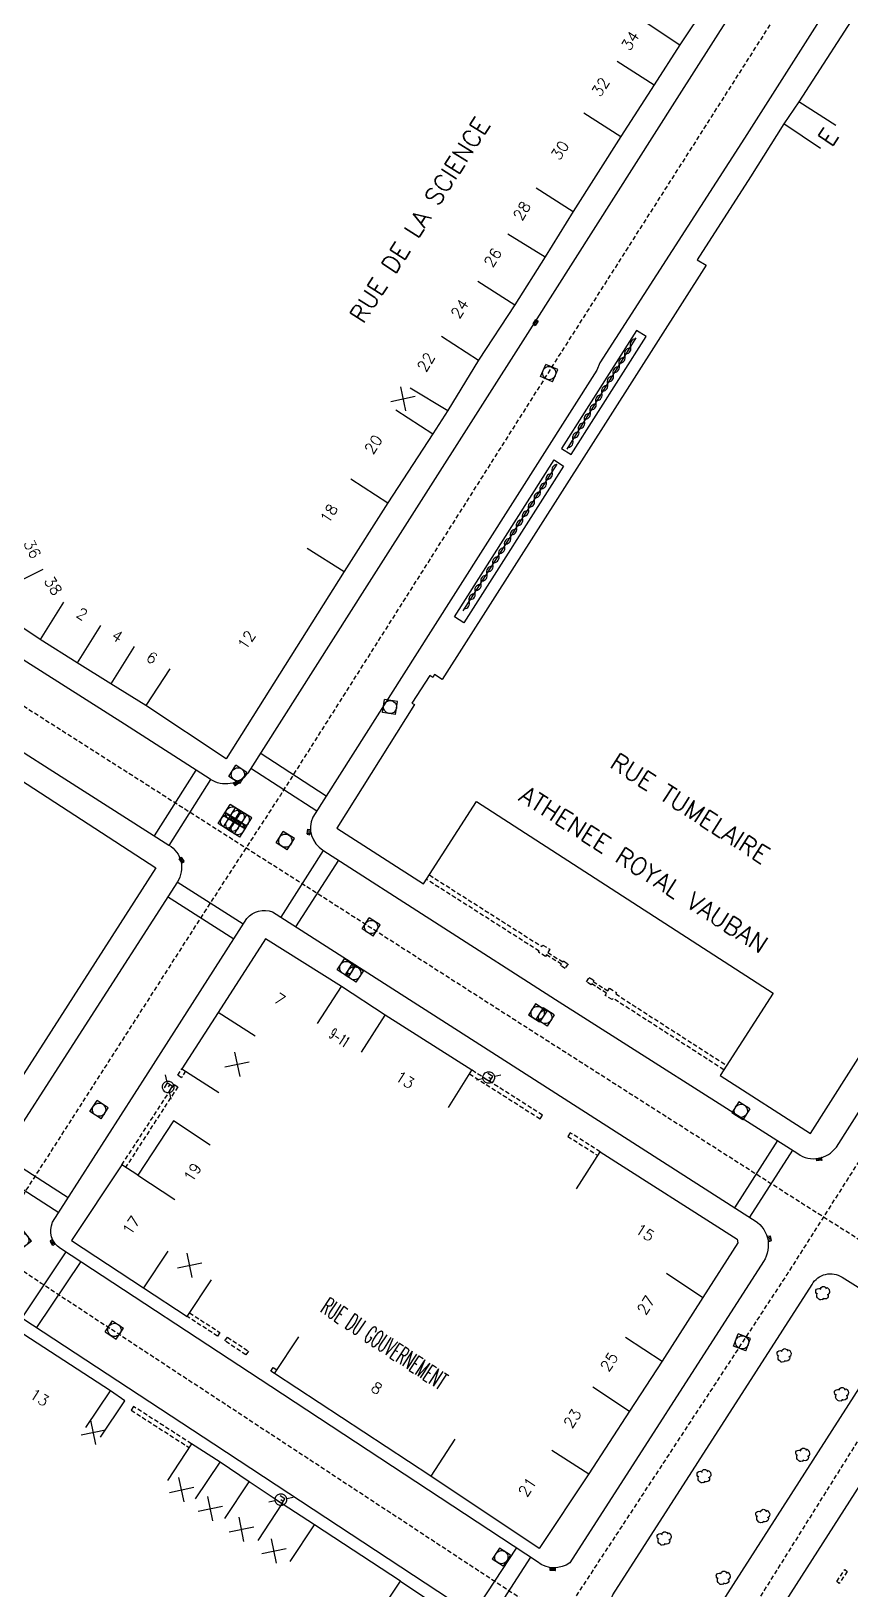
# Model space of a CAD drawing. Header units: millimetres. Extents: x 155000 to 156001, y 122000 to 123001.
# Drawn here: x 155497.6 to 155590.8, y 122200.9 to 122378.2 of the extents above; entities that cross this region are included whole.
import ezdxf
from ezdxf.enums import TextEntityAlignment as Align

# ---------------------------------------------------------------- set-up
doc = ezdxf.new("R2010")
doc.units = ezdxf.units.MM
doc.linetypes.add('DASHED', pattern=[0.75, 0.5, -0.25])
doc.layers.get('0').update_dxf_attribs({"linetype": 'CONTINUOUS'})
for name, color, linetype in [('W0001', 6, 'DASHED'), ('W0008', 7, 'CONTINUOUS'), ('W0100', 7, 'CONTINUOUS'), ('W0112', 1, 'DASHED'), ('W0300', 7, 'CONTINUOUS'), ('W0310', 3, 'CONTINUOUS'), ('W0334', 7, 'CONTINUOUS'), ('W0400', 7, 'CONTINUOUS'), ('W0420', 7, 'CONTINUOUS'), ('W0471', 7, 'CONTINUOUS'), ('W0984', 7, 'CONTINUOUS'), ('W0989', 7, 'CONTINUOUS'), ('W0991', 7, 'CONTINUOUS'), ('W1102', 7, 'CONTINUOUS')]:
    doc.layers.add(name, color=color, linetype=linetype)
doc.styles.get("Standard").update_dxf_attribs({"font": 'romans.shx', "width": 0.85})

# ---------------------------------------------------------------- blocks, each defined once
blk = doc.blocks.new('t991o')
at = {"color": 0, "linetype": 'Continuous'}
for p, q in [((-1, 1), (1, -1)), ((-1, -1), (1, 1))]:
    blk.add_line(p, q, dxfattribs=at)
blk = doc.blocks.new('T400')
for p, q in [((-0.15, 0.3), (0.15, 0.3)), ((-0.15, -0.25), (-0.15, 0.3)), ((-0.15, 0.15), (0.15, 0.15)), ((-0.15, 0), (0.15, 0)), ((0.15, 0.3), (0.15, -0.25)), ((-0.15, -0.15), (0.15, -0.15)), ((-0.15, -0.25), (-0.15, -0.3)), ((-0.15, -0.3), (0.15, -0.3)), ((0.15, -0.3), (0.15, -0.25))]:
    blk.add_line(p, q)
blk = doc.blocks.new('T420')
for p, q in [((0.75, 0.75), (-0.75, 0.75)), ((-0.75, 0.75), (-0.75, -0.75)), ((0.75, 0.75), (0.75, -0.75)), ((0.75, -0.75), (-0.75, -0.75))]:
    blk.add_line(p, q)
blk.add_ellipse((0, 0), major_axis=(-0.53, 0.53), ratio=1, start_param=3.926991, end_param=10.210176)
blk = doc.blocks.new('T471')
for p, q in [((-0.333334, 0.333334), (-0.333334, -0.333334)), ((-0.333334, 0.333334), (0.333334, 0.333334)), ((-0.333334, 0), (0, 0)), ((0.500001, 0.500001), (1.000002, 1.000002)), ((-0.500001, -0.500001), (-1.000002, -1.000002)), ((-0.333334, -0.333334), (0.333334, -0.333334))]:
    blk.add_line(p, q)
blk.add_ellipse((0, 0), major_axis=(0.471405, 0.471405), ratio=1, start_param=5.4977871438, end_param=11.780972451)
blk = doc.blocks.new('t310o')
at = {"color": 0, "linetype": 'Continuous'}
for centre, start, end in [((-0.5, 0.38), 216.8699, 323.1304), ((0.5, -0.37), 36.8699, 143.1303)]:
    blk.add_arc(centre, 0.625, start, end, dxfattribs=at)
blk = doc.blocks.new('T300')
for p, q in [((-0.8, 0.51), (-0.86, 0.34)), ((-0.86, 0.34), (-0.86, 0.17)), ((-0.86, 0.17), (-0.74, 0.06)), ((-0.69, 0.63), (-0.8, 0.51)), ((-0.8, -0.06), (-0.74, 0.06)), ((-0.74, 0.06), (-0.69, 0.11)), ((-0.57, 0.69), (-0.69, 0.63)), ((-0.46, 0.69), (-0.57, 0.69)), ((-0.29, 0.63), (-0.46, 0.69)), ((-0.29, 0.63), (-0.17, 0.74)), ((-0.23, 0.57), (-0.29, 0.63)), ((-0.17, 0.74), (-0.06, 0.8)), ((-0.06, 0.8), (0.06, 0.8)), ((0.06, 0.8), (0.23, 0.74)), ((0.23, 0.74), (0.34, 0.63)), ((0.34, 0.63), (0.4, 0.51)), ((0.46, 0.46), (0.34, 0.46)), ((0.4, 0.51), (0.4, 0.46)), ((0.57, 0.4), (0.46, 0.46)), ((0.57, 0.4), (0.69, 0.29)), ((0.69, 0.29), (0.74, 0.17)), ((0.74, 0.06), (0.69, -0.17)), ((0.74, 0.17), (0.74, 0.06)), ((-0.8, -0.17), (-0.8, -0.06)), ((-0.8, -0.23), (-0.8, -0.17)), ((-0.74, -0.34), (-0.8, -0.23)), ((-0.69, -0.4), (-0.74, -0.34)), ((-0.51, -0.46), (-0.69, -0.4)), ((-0.4, -0.46), (-0.51, -0.46)), ((-0.4, -0.46), (-0.34, -0.46)), ((-0.34, -0.46), (-0.34, -0.4)), ((-0.34, -0.51), (-0.34, -0.46)), ((-0.29, -0.63), (-0.34, -0.51)), ((-0.17, -0.74), (-0.29, -0.63)), ((-0.06, -0.8), (-0.17, -0.74)), ((0.06, -0.8), (-0.06, -0.8)), ((0.17, -0.74), (0.06, -0.8)), ((0.23, -0.69), (0.17, -0.74)), ((0.29, -0.46), (0.23, -0.46)), ((0.29, -0.63), (0.23, -0.69)), ((0.46, -0.4), (0.29, -0.46)), ((0.34, -0.51), (0.29, -0.63)), ((0.34, -0.51), (0.34, -0.46)), ((0.57, -0.34), (0.46, -0.4)), ((0.63, -0.29), (0.57, -0.34)), ((0.69, -0.17), (0.63, -0.29))]:
    blk.add_line(p, q)

msp = doc.modelspace()

# ---------------------------------------------------------------- linework, layer by layer
at = {"layer": 'W0001', "flags": 128}
for points in [[(155839.14, 122783.95), (155818.44, 122751.49), (155809.5, 122737.4), (155780.01, 122691.09), (155749.93, 122643.95), (155743.21, 122633.36), (155715.08, 122588.94), (155684.67, 122540.96), (155669.02, 122516.36), (155651.47, 122488.65), (155633.07, 122459.69), (155610.63, 122424.32), (155599.82, 122407.28), (155592.53, 122395.96), (155558.45, 122342.52), (155525.95, 122291.26), (155518.19, 122279.34), (155496.47, 122245.48), (155488.97, 122233.57), (155469.98, 122204.01)], [(155861.55, 122674.49), (155847.43, 122652.38), (155831.72, 122627.8), (155815.89, 122602.95), (155806.93, 122588.75), (155789.98, 122562.15), (155769.22, 122529.57), (155753.21, 122504.04), (155731.32, 122469.11), (155719.41, 122449.94), (155703.15, 122424.37), (155686.11, 122397.69), (155665.52, 122365.37), (155658.18, 122353.84), (155642.74, 122329.63), (155626.52, 122304.2), (155608.27, 122275.59), (155591.6, 122249.36), (155583.68, 122236.91), (155554.12, 122191.83), (155539.03, 122168.25), (155526.06, 122148.02), (155506.07, 122116.8)], [(155866.1, 122648.42), (155853.42, 122628.47), (155831.48, 122593.97), (155822.4, 122579.61), (155813.85, 122566.19), (155796.75, 122539.31), (155782.59, 122517.05), (155768.11, 122494.75), (155746.11, 122459.73), (155738.84, 122448.83), (155717.56, 122415.4), (155700.74, 122389.03), (155680.02, 122356.58), (155671.28, 122342.76), (155649.9, 122309.26), (155619.95, 122262.31), (155605.77, 122240.06), (155597.82, 122227.67), (155568.64, 122181.11), (155553.9, 122158.18), (155541.15, 122138.32), (155524.3, 122112.21)], [(155426.9, 122282.41), (155434.2, 122278.33), (155460.36, 122261.16), (155486.94, 122243.68), (155498.74, 122235.77), (155521.62, 122220.74), (155552.77, 122200.26), (155577.95, 122183.5), (155604.38, 122166.05), (155629.91, 122149.13), (155673.53, 122120.35), (155691.83, 122108.27), (155704.97, 122099.65), (155730.49, 122082.95), (155781.52, 122049.55), (155792.91, 122041.98), (155825.2, 122020.29), (155855.75, 122000)]]:
    msp.add_lwpolyline(points, dxfattribs=at)
msp.add_lwpolyline([(155956.23, 122009.76), (155929.12, 122026.1), (155893.12, 122049.03), (155847.21, 122078.26), (155807.07, 122103.75), (155753.78, 122137.55), (155718.4, 122160.17), (155659.18, 122197.79), (155629.28, 122216.91), (155606.88, 122231.1), (155582.23, 122246.77), (155553.65, 122265.02), (155527.92, 122281.5), (155515.63, 122289.32), (155494.32, 122302.91, 0.05863), (155483.09, 122304.89), (155463.2, 122306.04), (155447.41, 122307), (155443.13, 122308.41)], format="xyb", dxfattribs=at)
at = {"layer": 'W0008'}
for points in [[(155549.46, 122425.8), (155564.46, 122416.41), (155588.62, 122401.28, -0.338948), (155588.99, 122398.66), (155571.07, 122370.51), (155554.61, 122344.62), (155535.78, 122315.06), (155522.24, 122293.77, -0.395214), (155517.98, 122293.07), (155508.24, 122299.32), (155496.71, 122306.66, -0.135474), (155495.52, 122308.05), (155491.76, 122315.47), (155481.62, 122335.84), (155477.25, 122344.48)], [(155654.43, 122359.54), (155631.42, 122374.13), (155631.04, 122375.14), (155623.92, 122379.64), (155622.87, 122379.55), (155599.88, 122394.12, 0.411995), (155596.07, 122393.26), (155578.75, 122366), (155562.29, 122340.42), (155561.95, 122339.61), (155543.03, 122309.82), (155529.65, 122288.74, 0.384189), (155530.8, 122285.01), (155557.27, 122268.03), (155584.81, 122250.49, 0.413031), (155589.2, 122251.24), (155605.36, 122276.65)], [(155442.99, 122304.33), (155463.03, 122303.05), (155487.03, 122301.66, -0.12423), (155488.58, 122301.29), (155501.44, 122293.11), (155513.27, 122285.58, -0.425408), (155514.24, 122281.42), (155503.35, 122264.51), (155492.89, 122248.27, -0.303744), (155489.67, 122247.26), (155462.83, 122264.93), (155436.68, 122282.12)], [(155555.21, 122204.04), (155524.85, 122223.99), (155500.95, 122239.71, -0.386228), (155500.05, 122242.69), (155510.92, 122259.69), (155522.15, 122277.25, -0.322359), (155525.05, 122277.98), (155550.02, 122262.01), (155579.65, 122243.04, -0.445573), (155580.91, 122238.21), (155558.89, 122203.96, -0.339231), (155555.21, 122204.04)], [(155473.77, 122201.58), (155481.09, 122213.03), (155493.01, 122231.6, -0.386963), (155496.53, 122231.82), (155518.38, 122217.48), (155550.95, 122196.07, -0.274317), (155551.97, 122193.11), (155536.92, 122169.61), (155500.57, 122112.66)], [(155735.62, 122136.59, 0.424397), (155733.69, 122145.08), (155715.95, 122156.36), (155701.53, 122165.53), (155679.75, 122179.34), (155655.15, 122194.99), (155626.85, 122213.03), (155604.5, 122227.2, 0.440994), (155600.41, 122226.13), (155578.57, 122192.01, 0.224759), (155579.56, 122187.86), (155606.86, 122169.81), (155632.42, 122152.84), (155657.58, 122136.27), (155676.1, 122124.06), (155694.21, 122112.11), (155707.38, 122103.4, 0.414904), (155715.79, 122105.24), (155723.02, 122116.63), (155735.62, 122136.59)]]:
    msp.add_lwpolyline(points, format="xyb", dxfattribs=at)
msp.add_lwpolyline([(155563.77, 122200.31), (155586.44, 122235.62, -0.423619), (155589.86, 122236.44), (155594.54, 122233.51, -0.424182), (155595.24, 122229.22), (155572.81, 122194.2, -0.368593), (155569.18, 122193.64), (155564.51, 122196.81, -0.372629)], format="xyb", close=True, dxfattribs=at)
at = {"layer": 'W0100'}
for points in [[(155574.5, 122390.56), (155578.71, 122387.87), (155574.45, 122381.19), (155571.38, 122376.6), (155568.46, 122372.05), (155564.69, 122366.17), (155559.26, 122357.66), (155556.09, 122352.48), (155552.62, 122347.04), (155548.49, 122340.72), (155544.99, 122335), (155543.28, 122332.36), (155538.16, 122324.5), (155533.22, 122316.7), (155519.8, 122295.4), (155510.64, 122301.45), (155506.67, 122303.91), (155502.85, 122306.31), (155498.63, 122308.98), (155496.64, 122310.3)], [(155592.47, 122381.85), (155584.93, 122370.13), (155583.24, 122367.61), (155579.44, 122361.59), (155573.36, 122352.16), (155574.39, 122351.53), (155544.35, 122304.41), (155543.47, 122304.98), (155543.28, 122304.66), (155542.94, 122304.88), (155540.91, 122301.74), (155541.2, 122301.57), (155532.36, 122287.49), (155542.24, 122281.16), (155548.28, 122290.53), (155582.02, 122268.75), (155575.97, 122259.38), (155586.25, 122252.76), (155595.24, 122266.91)], [(155485.16, 122294.33), (155487.88, 122298.52), (155511.8, 122282.98), (155489.84, 122248.79), (155463.78, 122265.97), (155458.37, 122269.55), (155452.99, 122273.14), (155437.51, 122283.27)], [(155545.07, 122255.75), (155547.75, 122259.97), (155537.88, 122266.25), (155532.91, 122269.48), (155524.25, 122274.92), (155518.89, 122266.54), (155514.76, 122260.14), (155518.96, 122257.43)], [(155517.98, 122251.44), (155513.81, 122254.2), (155509.72, 122248.03), (155507.93, 122249.21), (155502.21, 122240.59), (155510.4, 122235.22), (155515.34, 122231.96), (155518.1, 122236.14)], [(155559.65, 122246.49), (155562.34, 122250.7), (155577.91, 122240.74), (155577.98, 122240.34), (155574.03, 122234.14), (155569.4, 122226.88), (155565.66, 122221.21), (155561.05, 122214.06), (155555.4, 122205.59), (155543.06, 122213.82), (155525.3, 122225.47), (155528.04, 122229.65)], [(155505.49, 122218.23), (155508.27, 122222.38), (155506.62, 122223.49), (155496, 122230.41), (155488.78, 122219.26), (155482.78, 122210), (155479.54, 122204.95), (155476.28, 122199.92)], [(155527.08, 122204.08), (155529.82, 122208.25), (155526.16, 122210.67), (155522.41, 122213.16), (155519.1, 122215.38), (155515.83, 122217.49), (155513.12, 122213.29)], [(155536.84, 122197.7), (155539.62, 122201.86), (155548.83, 122195.69), (155548.98, 122194.93), (155543.37, 122186.16), (155538.89, 122179.21), (155532.68, 122169.8), (155525.59, 122158.73), (155518.05, 122146.8), (155514.84, 122141.77), (155511.62, 122136.62), (155507.94, 122130.86), (155504.18, 122124.83)]]:
    msp.add_lwpolyline(points, dxfattribs=at)
at = {"layer": 'W0112'}
for points in [[(155542.9, 122282.18), (155555.7, 122274.04), (155555.8, 122274.21), (155556.61, 122273.73), (155556.39, 122273.36), (155558.09, 122272.28), (155558.17, 122272.4), (155558.68, 122272.06), (155558.34, 122271.55), (155557.83, 122271.89), (155557.93, 122272.03), (155556.24, 122273.1), (155556.13, 122272.92), (155555.32, 122273.4), (155555.39, 122273.52), (155542.57, 122281.68)], [(155576.39, 122260.03), (155563.8, 122268.14), (155563.71, 122268), (155562.9, 122268.48), (155563.05, 122268.73), (155561.38, 122269.81), (155561.31, 122269.69), (155560.79, 122270.01), (155561.1, 122270.53), (155561.63, 122270.21), (155561.54, 122270.07), (155563.21, 122268.99), (155563.38, 122269.29), (155564.19, 122268.81), (155564.1, 122268.65), (155576.71, 122260.53)], [(155515.18, 122259.87), (155514.69, 122259.12), (155514.27, 122259.4), (155514.76, 122260.14)], [(155547.48, 122259.55), (155555.51, 122254.44), (155555.78, 122254.87), (155547.75, 122259.97)], [(155507.93, 122249.21), (155513.86, 122258.36), (155514.28, 122258.09), (155508.35, 122248.94)], [(155562.34, 122250.7), (155558.91, 122252.87), (155558.65, 122252.45), (155562.07, 122250.28)], [(155515.62, 122232.38), (155519.08, 122230.15), (155518.81, 122229.73), (155515.34, 122231.96)], [(155525.3, 122225.47), (155524.86, 122225.75), (155525.13, 122226.17), (155525.57, 122225.89)], [(155515.83, 122217.49), (155509.25, 122221.73), (155508.98, 122221.31), (155515.56, 122217.07)]]:
    msp.add_lwpolyline(points, dxfattribs=at)
for points in [[(155522.03, 122227.61), (155519.65, 122229.18), (155519.92, 122229.6), (155522.31, 122228.03)], [(155590.44, 122202.97), (155589.53, 122201.61), (155589.24, 122201.81), (155590.15, 122203.17)]]:
    msp.add_lwpolyline(points, close=True, dxfattribs=at)
at = {"layer": 'W0310'}
for points in [[(155558.57, 122330.61), (155566.41, 122343.29)], [(155546.75, 122312.24), (155557.43, 122328.9)]]:
    msp.add_lwpolyline(points, dxfattribs=at)
at = {"layer": 'W0334'}
for points in [[(155557.93, 122330.7), (155559.02, 122330.02), (155567.56, 122343.42), (155566.48, 122344.13)], [(155546.82, 122310.88), (155545.76, 122311.54), (155557.09, 122329.4), (155558.18, 122328.7)]]:
    msp.add_lwpolyline(points, close=True, dxfattribs=at)
for points in [[(155531.18, 122291.16), (155523.67, 122296.02)], [(155511.64, 122286.62), (155516.39, 122294.09)], [(155530.09, 122289.44), (155522.59, 122294.31)], [(155513.31, 122285.55), (155518.05, 122293.03)], [(155530.84, 122284.98), (155525.99, 122277.38)], [(155532.55, 122283.88), (155527.68, 122276.3)], [(155521.72, 122276.58), (155514.2, 122281.37)], [(155520.65, 122274.9), (155513.12, 122279.69)], [(155582.49, 122251.97), (155577.63, 122244.34)], [(155501.83, 122245.46), (155494.23, 122250.34)], [(155584.2, 122250.89), (155579.31, 122243.26)], [(155500.75, 122243.77), (155493.14, 122248.66)], [(155501.55, 122239.32), (155496.55, 122231.81)], [(155503.24, 122238.21), (155498.23, 122230.7)], [(155539.62, 122201.86), (155529.82, 122208.25)], [(155552.78, 122205.63), (155547.84, 122198.11)], [(155554.4, 122204.57), (155549.53, 122197)]]:
    msp.add_lwpolyline(points, dxfattribs=at)
at = {"layer": 'W1102'}
for p, q in [((155567.23, 122379.38), (155571.38, 122376.6)), ((155564.25, 122374.76), (155568.46, 122372.05)), ((155560.48, 122368.87), (155564.69, 122366.17)), ((155589.14, 122367.42), (155584.93, 122370.13)), ((155587.38, 122364.81), (155583.24, 122367.61)), ((155555.04, 122360.35), (155559.26, 122357.66)), ((155551.82, 122355.09), (155556.09, 122352.48)), ((155548.41, 122349.73), (155552.62, 122347.04)), ((155544.3, 122343.45), (155548.49, 122340.72)), ((155540.72, 122337.61), (155544.99, 122335)), ((155539.09, 122335.08), (155543.28, 122332.36)), ((155533.97, 122327.24), (155538.16, 122324.5)), ((155528.99, 122319.37), (155533.22, 122316.7)), ((155498.93, 122316.93), (155494.45, 122314.71)), ((155501.3, 122313.2), (155498.63, 122308.98)), ((155505.51, 122310.54), (155502.85, 122306.31)), ((155509.31, 122308.16), (155506.67, 122303.91)), ((155513.39, 122305.62), (155510.64, 122301.45)), ((155530.18, 122265.28), (155532.91, 122269.48)), ((155523.1, 122263.85), (155518.89, 122266.54)), ((155535.19, 122262.03), (155537.88, 122266.25)), ((155513.14, 122239.4), (155510.4, 122235.22)), ((155569.86, 122236.89), (155574.03, 122234.14)), ((155565.23, 122229.63), (155569.4, 122226.88)), ((155503.84, 122219.33), (155506.62, 122223.49)), ((155561.48, 122223.97), (155565.66, 122221.21)), ((155545.8, 122218), (155543.06, 122213.82)), ((155556.85, 122216.77), (155561.05, 122214.06)), ((155516.31, 122211.23), (155519.1, 122215.38)), ((155519.64, 122208.99), (155522.41, 122213.16)), ((155523.41, 122206.49), (155526.16, 122210.67))]:
    msp.add_line(p, q, dxfattribs=at)
at = {"layer": 'W1102', "flags": 128}
msp.add_lwpolyline([(155509.72, 122248.03), (155513.94, 122245.27)], dxfattribs=at)

# ---------------------------------------------------------------- block references
at = {"layer": 'W0300', "rotation": 237.260757403868}
for p in [(155587.57, 122234.58), (155583.18, 122227.5), (155589.71, 122223.08), (155585.3, 122216.19), (155574.07, 122213.77), (155580.75, 122209.23), (155569.53, 122206.68), (155576.26, 122202.2)]:
    msp.add_blockref('T300', p, dxfattribs=at)
at = {"layer": 'W0310'}
for p, rotation in [((155565.14, 122341.25), 58.2834227773871), ((155565.8, 122342.31), 58.2834227773871), ((155564.49, 122340.18), 58.2834227773871), ((155563.17, 122338.06), 58.2834227773871), ((155563.83, 122339.12), 58.2834227773871), ((155561.86, 122335.93), 58.2834227773871), ((155562.52, 122336.99), 58.2834227773871), ((155561.2, 122334.87), 58.2834227773871), ((155559.89, 122332.74), 58.2834227773871), ((155560.54, 122333.8), 58.2834227773871), ((155559.23, 122331.68), 58.2834227773871), ((155556.2, 122326.97), 57.3287537517591), ((155556.87, 122328.02), 57.3287537517591), ((155555.52, 122325.92), 57.3287537517591), ((155554.17, 122323.82), 57.3287537517591), ((155554.85, 122324.87), 57.3287537517591), ((155552.82, 122321.71), 57.3287537517591), ((155553.5, 122322.76), 57.3287537517591), ((155552.15, 122320.66), 57.3287537517591), ((155550.8, 122318.55), 57.3287537517591), ((155551.47, 122319.61), 57.3287537517591), ((155549.45, 122316.45), 57.3287537517591), ((155550.12, 122317.5), 57.3287537517591), ((155548.78, 122315.4), 57.3287537517591), ((155547.43, 122313.29), 57.3287537517591), ((155548.1, 122314.35), 57.3287537517591)]:
    msp.add_blockref('t310o', p, dxfattribs=dict(at, rotation=rotation))
at = {"layer": 'W0400'}
for p, rotation in [((155554.99, 122345.02), 327.547543456488), ((155520.97, 122292.62), 304.7301924388), ((155529.19, 122287.08), 350.837408739914), ((155514.72, 122283.88), 36.11680395906603), ((155587.25, 122249.85), 99.35488247455562), ((155581.58, 122240.83), 12.04901284953028), ((155500.05, 122240.37), 212.3730080409223), ((155556.96, 122203.23), 88.98507307455785)]:
    msp.add_blockref('T400', p, dxfattribs=dict(at, rotation=rotation))
at = {"layer": 'W0420'}
for p, rotation in [((155556.53, 122339.27), 246.6694825924141), ((155538.43, 122301.28), 260.626685630642), ((155521.12, 122293.62), 237.782467460988), ((155519.91, 122288.26), 237.782467460988), ((155520.48, 122289.18), 237.782467460988), ((155520.5, 122287.89), 237.782467460988), ((155521.09, 122288.8), 237.782467460988), ((155521.67, 122288.45), 237.782467460988), ((155521.1, 122287.51), 237.782467460988), ((155526.51, 122286.08), 237.782467460988), ((155536.28, 122276.27), 237.405877286385), ((155533.46, 122271.61), 237.405877286385), ((155534.36, 122271.01), 237.405877286385), ((155555.22, 122266.48), 327.3236000217941), ((155556.08, 122266.03), 327.3236000217941), ((155505.33, 122255.48), 236.896381767778), ((155578.34, 122255.36), 327.205128548551), ((155496.59, 122240.66), 307.570869729965), ((155507.08, 122230.44), 146.186054220782), ((155578.48, 122229.02), 249.305146646462), ((155551.09, 122204.59), 326.684138630306)]:
    msp.add_blockref('T420', p, dxfattribs=dict(at, rotation=rotation))
at = {"layer": 'W0471'}
for p, rotation in [((155549.65, 122259.14), 147.553238670202), ((155513.19, 122258.07), 236.896381767778), ((155526.01, 122211.12), 146.664057117483)]:
    msp.add_blockref('T471', p, dxfattribs=dict(at, rotation=rotation))
at = {"layer": 'W0991'}
for p, rotation in [((155539.9, 122336.34), 327.0820547214596), ((155521.03, 122260.64), 327.1620083623641), ((155515.62, 122237.77), 56.59205590123627), ((155504.67, 122218.78), 56.19772621682673), ((155514.71, 122212.26), 57.18122044660731), ((155517.98, 122210.11), 56.09069701268125), ((155521.53, 122207.74), 56.39610640098666), ((155525.24, 122205.28), 56.66405710515333)]:
    msp.add_blockref('t991o', p, dxfattribs=dict(at, rotation=rotation))

# ---------------------------------------------------------------- texts
at = {"layer": 'W0984'}
for s, rotation, p in [('E', 56.0627, (155588.26, 122366.12)), ('ATHENEE ROYAL VAUBAN', 327.5417, (155567.29, 122282.81))]:
    msp.add_text(s, height=2, rotation=rotation, dxfattribs=at).set_placement(p, align=Align.MIDDLE)
at = {"layer": 'W0989'}
for s, rotation, p in [('RUE DE LA SCIENCE', 57.474, (155541.8, 122356.68)), ('RUE TUMELAIRE', 327.3567, (155572.57, 122289.76))]:
    msp.add_text(s, height=2, rotation=rotation, dxfattribs=at).set_placement(p, align=Align.MIDDLE)
at = {"layer": 'W0989', "width": 0.5}
msp.add_text('RUE DU GOUVERNEMENT', height=2, rotation=326.6042, dxfattribs=at).set_placement((155537.77, 122228.89), align=Align.MIDDLE)
at = {"layer": 'W0991'}
for s, rotation, p in [('34', 57.2429, (155565.74, 122377.07)), ('32', 57.3685, (155562.37, 122371.81)), ('30', 57.4331, (155557.76, 122364.61)), ('28', 58.5245, (155553.43, 122357.72)), ('26', 57.471, (155550.11, 122352.41)), ('24', 56.8364, (155546.35, 122346.59)), ('22', 58.5183, (155542.51, 122340.53)), ('20', 56.8772, (155536.53, 122331.16)), ('18', 57.6777, (155531.48, 122323.3)), ('36', 297.0854, (155497.74, 122319.26)), ('38', 302.5009, (155500.11, 122315.07)), ('2', 327.7017, (155503.4, 122311.87)), ('4', 327.872, (155507.41, 122309.35)), ('12', 56.5661, (155522.09, 122308.91)), ('6', 328.1525, (155511.35, 122306.89)), ('7', 327.4034, (155525.89, 122268.03)), ('13', 327.5591, (155540.13, 122258.89)), ('19', 56.7731, (155515.96, 122248.35)), ('17', 56.7731, (155508.99, 122242.32)), ('15', 327.3878, (155567.43, 122241.51)), ('27', 57.4802, (155567.54, 122233.26)), ('25', 56.5628, (155563.35, 122226.8)), ('13', 327.0598, (155498.55, 122222.76)), ('8', 326.741, (155536.92, 122223.82)), ('23', 57.1762, (155559.17, 122220.37)), ('21', 56.3088, (155554.04, 122212.57))]:
    msp.add_text(s, height=1.25, rotation=rotation, dxfattribs=at).set_placement(p, align=Align.MIDDLE)
at = {"layer": 'W0991', "width": 0.5}
msp.add_text('9-11', height=1.25, rotation=327.0002, dxfattribs=at).set_placement((155532.69, 122263.66), align=Align.MIDDLE)

doc.saveas('drawing.dxf')
